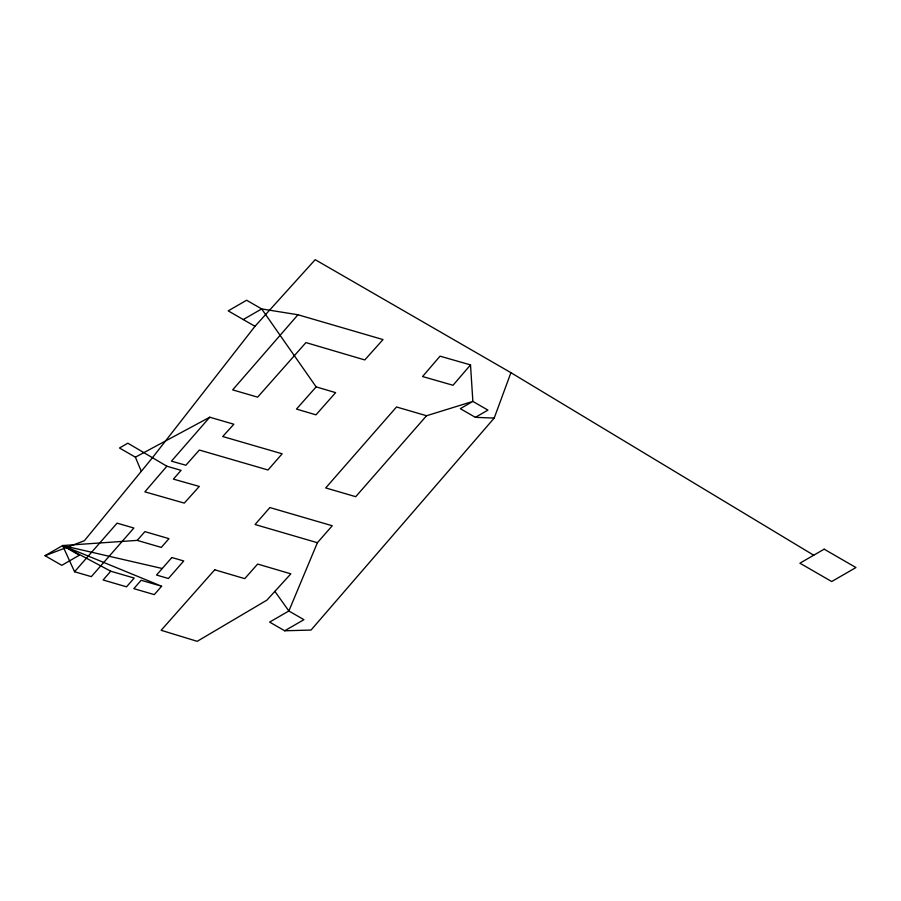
<?xml version="1.0" encoding="UTF-8"?>
<svg xmlns="http://www.w3.org/2000/svg" width="901" height="901" viewBox="0 0 901 901"><rect width="100%" height="100%" fill="white"/><g stroke="black" fill="none" stroke-linecap="round" stroke-linejoin="round"><path stroke-width="1.35" d="M317.4 542.717L255.051 524.517L269.883 507.567L332.244 525.756L317.4 542.717L288.872 610.979L269.636 622.095L284.693 630.779L311.036 630.058L494.199 418.075L510.923 372.676L315.192 259.679L254.983 326.32L152.111 458.147L84.367 540.724L45.05 555.692L61.775 565.344L79.344 555.207L62.62 545.544L45.05 555.692M166.876 466.222L144.87 491.845L184.3 503.107L199.301 486.439L173.397 479.118L181.067 470.356L166.876 466.222L127.852 443.179L119.495 448L135.387 457.179L141.243 471.178M470.513 364.905L453.023 385.268L422.558 376.539L440.048 356.177L470.513 364.905L472.867 401.407L487.925 410.101L475.379 417.343L460.321 408.66L472.867 401.407L426.556 415.744L355.726 496.688L325.7 487.937L396.53 406.982L426.556 415.744M297.972 314.764L232.672 389.874L257.641 397.161L305.946 342.583L364.781 359.938L383.015 339.576L297.972 314.764L261.673 308.93L246.615 300.236L228.212 310.868L254.983 326.32M209.742 417.219L171.449 461.166L185.888 465.243L199.346 450.038L268.025 469.995L282.148 453.789L222.716 436.523L233.855 424.225L209.742 417.219L135.387 457.179M74.558 571.752L117.096 523.143L133.866 528.031L91.328 576.64L74.558 571.752L62.62 545.544L137.222 540.386L161.302 547.414L168.971 538.652L144.892 531.624L137.222 540.386M110.767 571.223L103.108 579.985L126.534 586.821L134.193 578.059L110.767 571.223L62.62 545.544L162.248 568.508M161.617 586.224L154.285 594.615L133.832 588.646L141.164 580.267L161.617 586.224L62.62 545.544M316.138 386.878L296.485 409.077L315.969 414.832L335.623 392.633L316.138 386.878L261.673 308.93L243.27 319.551M284.693 630.779L303.93 619.674L288.872 610.979L274.884 591.371M475.379 417.343L494.199 418.075M510.923 372.676L813.716 555.219M171.866 557.516L156.537 575.041L168.408 578.498L183.748 560.974L171.866 557.516M214.72 569.792L161.144 630.295L197.206 641.321L266.887 600.145L290.843 573.847L257.663 564.06L244.734 578.645L214.72 569.792M824.167 549.182L799.908 563.193L831.702 581.539L855.95 567.54L824.167 549.182"/></g></svg>
